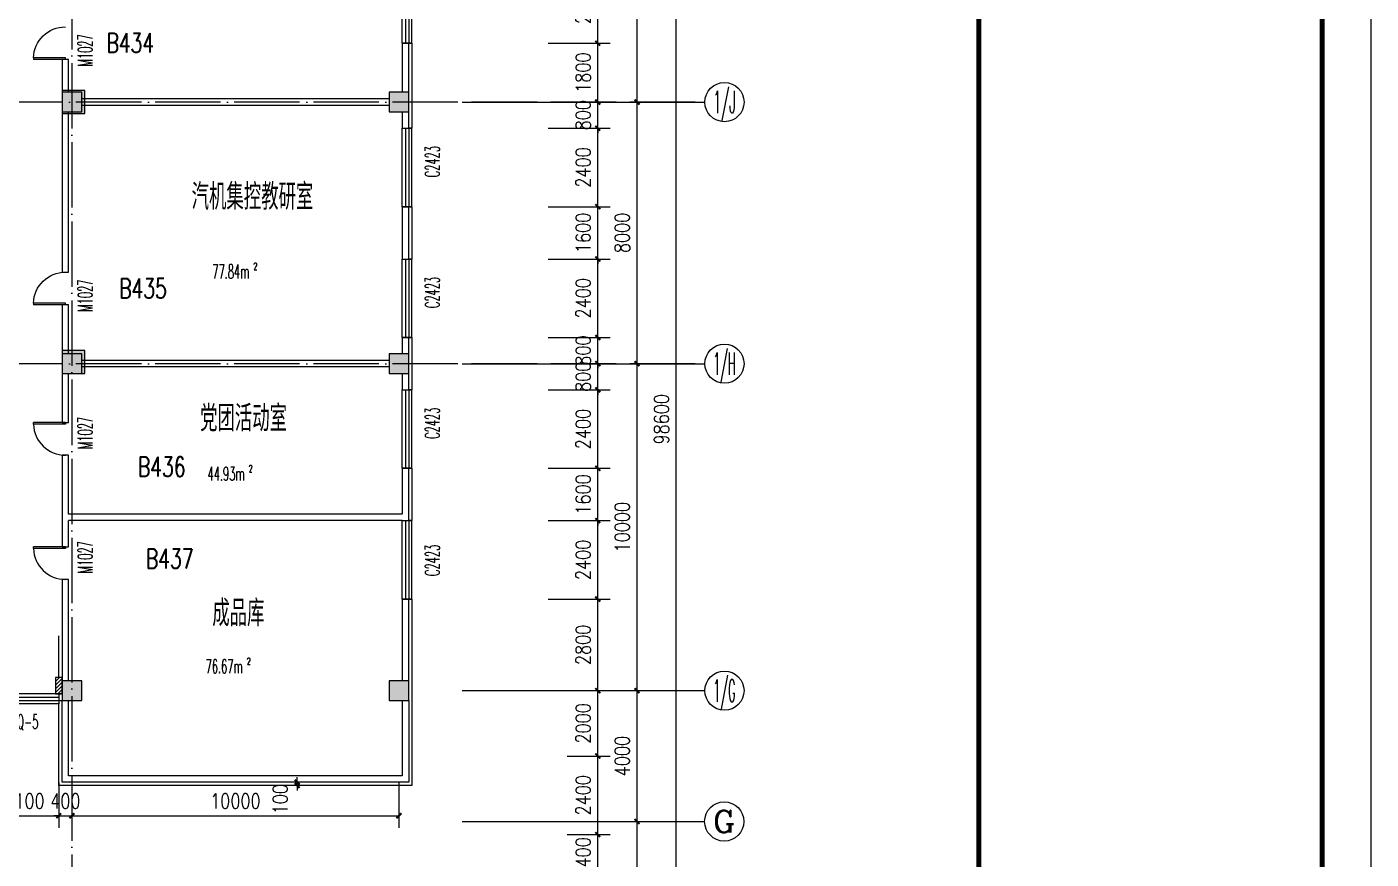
# Model space of a CAD drawing. Extents: x 1417642 to 3570900, y 124798 to 1191112.
# Drawn here: x 1577234 to 1618342, y 302065 to 327517 of the extents above; entities that cross this region are included whole.
import ezdxf
from ezdxf.enums import TextEntityAlignment as Align

# ---------------------------------------------------------------- set-up
doc = ezdxf.new("R2010")
doc.units = 0
doc.header["$LTSCALE"] = 1000
doc.header["$MEASUREMENT"] = 0
doc.linetypes.add('DOTE', pattern=[2.42, 2, -0.2, 0.02, -0.2])
doc.layers.get('0').update_dxf_attribs({"linetype": 'CONTINUOUS'})
doc.layers.get('Defpoints').update_dxf_attribs({"linetype": 'CONTINUOUS'})
for name, color, linetype in [('AXIS', 3, 'CONTINUOUS'), ('AXIS_TEXT', 7, 'CONTINUOUS'), ('colu', 2, 'CONTINUOUS'), ('COLUMN', 9, 'CONTINUOUS'), ('DOTE', 1, 'DOTE'), ('PUB_DIM', 3, 'CONTINUOUS'), ('PUB_HATCH', 8, 'CONTINUOUS'), ('PUB_TEXT', 40, 'CONTINUOUS'), ('PUB_TITLE', 4, 'CONTINUOUS'), ('SPACE', 7, 'CONTINUOUS'), ('STAIR', 2, 'CONTINUOUS'), ('SURFACE', 6, 'CONTINUOUS'), ('tiaozheng', 20, 'CONTINUOUS'), ('WALL', 4, 'CONTINUOUS'), ('WINDOW', 2, 'CONTINUOUS'), ('WINDOW_TEXT', 7, 'CONTINUOUS'), ('图戳', 211, 'CONTINUOUS'), ('填充', 252, 'CONTINUOUS'), ('柱填充', 8, 'CONTINUOUS')]:
    doc.layers.add(name, color=color, linetype=linetype)
doc.styles.add('_TCH_AXIS', font='COMPLEX', dxfattribs={"bigfont": 'GBCBIG'})
doc.styles.add('_TCH_SPACE', font='ROMANS', dxfattribs={"width": 0.7, "height": 5, "bigfont": 'Z'})
doc.styles.add('_TCH_WINDOW', font='ROMANS.shx', dxfattribs={"width": 0.7, "height": 400, "bigfont": 'Z.shx'})
doc.styles.add('DIM_FONT', font='SIMPLEX.shx', dxfattribs={"width": 0.8})
doc.styles.add('Z', font='ROMANS', dxfattribs={"width": 0.7, "bigfont": 'Z'})
doc.dimstyles.new('DIMN150', dxfattribs={"dimscale": 1.5, "dimtxt": 300, "dimasz": 100, "dimexe": 250, "dimexo": 300, "dimgap": 150, "dimtad": 1, "dimdec": 0, "dimzin": 0, "dimdsep": 46, "dimtxsty": 'DIM_FONT', "dimblk": 'ARCHTICK', "dimcen": 0.09, "dimdle": 1.5, "dimclrt": 7, "dimazin": 2, "dimtfac": 1, "dimtdec": 0, "dimtix": 1, "dimtmove": 2, "dimatfit": 3, "dimldrblk": 'ARCHTICK', "dimfxl": 1, "dimtolj": 1, "dimtzin": 0, "dimarcsym": 0})

# ---------------------------------------------------------------- blocks, each defined once
blk = doc.blocks.new('i89')
at = {"layer": '柱填充'}
h = blk.add_hatch(color=256, dxfattribs=at)
h.paths.add_polyline_path([(1555333, 501498), (1555333, 502098), (1554733, 502098), (1554733, 501498)])
h.paths.add_polyline_path([(1525733, 501498), (1525733, 502098), (1525133, 502098), (1525133, 501498)])
h.paths.add_polyline_path([(1517733, 501498), (1517733, 502098), (1517133, 502098), (1517133, 501498)])
h.paths.add_polyline_path([(1509733, 501498), (1509733, 502098), (1509133, 502098), (1509133, 501498)])
h.paths.add_polyline_path([(1501733, 501498), (1501733, 502098), (1501133, 502098), (1501133, 501498)])
h.paths.add_polyline_path([(1498133, 501498), (1498133, 502098), (1497533, 502098), (1497533, 501498)])
h.paths.add_polyline_path([(1498133, 529448), (1498133, 530148), (1497433, 530148), (1497433, 529448)])
h.paths.add_polyline_path([(1498133, 537448), (1498133, 538148), (1497433, 538148), (1497433, 537448)])
h.paths.add_polyline_path([(1541783, 545398), (1541783, 546098), (1541083, 546098), (1541083, 545398)])
h.paths.add_polyline_path([(1565333, 559098), (1565333, 559698), (1564733, 559698), (1564733, 559098)])
h.paths.add_polyline_path([(1565383, 549098), (1565383, 549798), (1564683, 549798), (1564683, 549098)])
h.paths.add_polyline_path([(1565333, 545498), (1565333, 546098), (1564733, 546098), (1564733, 545498)])
h.paths.add_polyline_path([(1565383, 538098), (1564683, 538098), (1564683, 537498), (1565383, 537498)])
h.paths.add_polyline_path([(1565333, 529498), (1565333, 530098), (1564733, 530098), (1564733, 529498)])
h.paths.add_polyline_path([(1565333, 519498), (1565333, 520098), (1564733, 520098), (1564733, 519498)])
h.paths.add_polyline_path([(1565333, 511498), (1565333, 512098), (1564733, 512098), (1564733, 511498)])
h.paths.add_polyline_path([(1565333, 501498), (1565333, 502098), (1564733, 502098), (1564733, 501498)])
h.paths.add_polyline_path([(1555333, 559098), (1555333, 559698), (1554733, 559698), (1554733, 559098)])
h.paths.add_polyline_path([(1555333, 549098), (1555333, 549698), (1554733, 549698), (1554733, 549098)])
h.paths.add_polyline_path([(1555333, 545498), (1555333, 546098), (1554733, 546098), (1554733, 545498)])
h.paths.add_polyline_path([(1555333, 537498), (1555333, 538098), (1554733, 538098), (1554733, 537498)])
h.paths.add_polyline_path([(1555433, 529448), (1555433, 530148), (1554733, 530148), (1554733, 529448)])
h.paths.add_polyline_path([(1555433, 519448), (1555433, 520148), (1554733, 520148), (1554733, 519448)])
h.paths.add_polyline_path([(1555433, 511498), (1555433, 512198), (1554733, 512198), (1554733, 511498)])
h.paths.add_polyline_path([(1551733, 557298), (1551733, 557898), (1551133, 557898), (1551133, 557298)])
h.paths.add_polyline_path([(1551783, 549098), (1551783, 549798), (1551083, 549798), (1551083, 549098)])
h.paths.add_polyline_path([(1551733, 545498), (1551733, 546098), (1551133, 546098), (1551133, 545498)])
h.paths.add_polyline_path([(1551733, 537498), (1551733, 538098), (1551133, 538098), (1551133, 537498)])
h.paths.add_polyline_path([(1551733, 529498), (1551733, 530098), (1551133, 530098), (1551133, 529498)])
h.paths.add_polyline_path([(1551733, 519498), (1551733, 520098), (1551133, 520098), (1551133, 519498)])
h.paths.add_polyline_path([(1551783, 511498), (1551783, 512198), (1551083, 512198), (1551083, 511498)])
h.paths.add_polyline_path([(1551733, 501498), (1551733, 502098), (1551133, 502098), (1551133, 501498)])
h.paths.add_polyline_path([(1541733, 559098), (1541733, 559698), (1541133, 559698), (1541133, 559098)])
h.paths.add_polyline_path([(1541733, 557298), (1541733, 557898), (1541133, 557898), (1541133, 557298)])
h.paths.add_polyline_path([(1541783, 549098), (1541783, 549798), (1541083, 549798), (1541083, 549098)])
h.paths.add_polyline_path([(1541733, 537498), (1541733, 538298), (1541133, 538298), (1541133, 537498)])
h.paths.add_polyline_path([(1541733, 519298), (1541733, 520098), (1541133, 520098), (1541133, 519298)])
h.paths.add_polyline_path([(1541833, 511498), (1541833, 512298), (1541033, 512298), (1541033, 511498)])
h.paths.add_polyline_path([(1541733, 501498), (1541733, 502098), (1541133, 502098), (1541133, 501498)])
h.paths.add_polyline_path([(1533733, 559098), (1533733, 559698), (1533133, 559698), (1533133, 559098)])
h.paths.add_polyline_path([(1533783, 549098), (1533783, 549798), (1533083, 549798), (1533083, 549098)])
h.paths.add_polyline_path([(1533733, 545498), (1533733, 546098), (1533133, 546098), (1533133, 545498)])
h.paths.add_polyline_path([(1533733, 537498), (1533733, 538298), (1533133, 538298), (1533133, 537498)])
h.paths.add_polyline_path([(1533733, 519298), (1533733, 520098), (1533133, 520098), (1533133, 519298)])
h.paths.add_polyline_path([(1533833, 511498), (1533833, 512298), (1533033, 512298), (1533033, 511498)])
h.paths.add_polyline_path([(1533733, 501498), (1533733, 502098), (1533133, 502098), (1533133, 501498)])
h.paths.add_polyline_path([(1525733, 559098), (1525733, 559698), (1525133, 559698), (1525133, 559098)])
h.paths.add_polyline_path([(1525783, 549098), (1525783, 549798), (1525083, 549798), (1525083, 549098)])
h.paths.add_polyline_path([(1525733, 545498), (1525733, 546098), (1525133, 546098), (1525133, 545498)])
h.paths.add_polyline_path([(1525733, 537498), (1525733, 538298), (1525133, 538298), (1525133, 537498)])
h.paths.add_polyline_path([(1525733, 519298), (1525733, 520098), (1525133, 520098), (1525133, 519298)])
h.paths.add_polyline_path([(1525833, 511498), (1525833, 512298), (1525033, 512298), (1525033, 511498)])
h.paths.add_polyline_path([(1517733, 559098), (1517733, 559698), (1517133, 559698), (1517133, 559098)])
h.paths.add_polyline_path([(1517783, 549098), (1517783, 549798), (1517083, 549798), (1517083, 549098)])
h.paths.add_polyline_path([(1517733, 545498), (1517733, 546098), (1517133, 546098), (1517133, 545498)])
h.paths.add_polyline_path([(1517733, 537498), (1517733, 538298), (1517133, 538298), (1517133, 537498)])
h.paths.add_polyline_path([(1517733, 519298), (1517733, 520098), (1517133, 520098), (1517133, 519298)])
h.paths.add_polyline_path([(1517833, 511498), (1517833, 512298), (1517033, 512298), (1517033, 511498)])
h.paths.add_polyline_path([(1509733, 559098), (1509733, 559698), (1509133, 559698), (1509133, 559098)])
h.paths.add_polyline_path([(1509783, 549098), (1509783, 549798), (1509083, 549798), (1509083, 549098)])
h.paths.add_polyline_path([(1509733, 545498), (1509733, 546098), (1509133, 546098), (1509133, 545498)])
h.paths.add_polyline_path([(1509733, 537498), (1509733, 538298), (1509133, 538298), (1509133, 537498)])
h.paths.add_polyline_path([(1509733, 519298), (1509733, 520098), (1509133, 520098), (1509133, 519298)])
h.paths.add_polyline_path([(1509833, 511498), (1509833, 512298), (1509033, 512298), (1509033, 511498)])
h.paths.add_polyline_path([(1509733, 480798), (1509733, 481398), (1509133, 481398), (1509133, 480798)])
h.paths.add_polyline_path([(1501733, 559098), (1501733, 559698), (1501133, 559698), (1501133, 559098)])
h.paths.add_polyline_path([(1501733, 549098), (1501733, 549698), (1501133, 549698), (1501133, 549098)])
h.paths.add_polyline_path([(1501733, 545498), (1501733, 546098), (1501133, 546098), (1501133, 545498)])
h.paths.add_polyline_path([(1501733, 537498), (1501733, 538098), (1501133, 538098), (1501133, 537498)])
h.paths.add_polyline_path([(1501733, 529498), (1501733, 530098), (1501133, 530098), (1501133, 529498)])
h.paths.add_polyline_path([(1501733, 519498), (1501733, 520098), (1501133, 520098), (1501133, 519498)])
h.paths.add_polyline_path([(1501833, 511498), (1501833, 512198), (1501133, 512198), (1501133, 511498)])
h.paths.add_polyline_path([(1501733, 480798), (1501733, 481398), (1501133, 481398), (1501133, 480798)])
h.paths.add_polyline_path([(1498133, 559098), (1498133, 559698), (1497533, 559698), (1497533, 559098)])
h.paths.add_polyline_path([(1498183, 549098), (1498183, 549798), (1497483, 549798), (1497483, 549098)])
h.paths.add_polyline_path([(1498133, 545498), (1498133, 546098), (1497533, 546098), (1497533, 545498)])
h.paths.add_polyline_path([(1498133, 519448), (1498133, 520148), (1497433, 520148), (1497433, 519448)])
h.paths.add_polyline_path([(1498133, 511448), (1498133, 512148), (1497433, 512148), (1497433, 511448)])
h.paths.add_polyline_path([(1498133, 480798), (1498133, 481398), (1497533, 481398), (1497533, 480798)])
h.paths.add_polyline_path([(1488133, 559098), (1488133, 559698), (1487533, 559698), (1487533, 559098)])
h.paths.add_polyline_path([(1488233, 549098), (1488233, 549798), (1487533, 549798), (1487533, 549098)])
h.paths.add_polyline_path([(1488133, 545498), (1488133, 546098), (1487533, 546098), (1487533, 545498)])
h.paths.add_polyline_path([(1488133, 537498), (1488133, 538098), (1487533, 538098), (1487533, 537498)])
h.paths.add_polyline_path([(1488133, 529498), (1488133, 530098), (1487533, 530098), (1487533, 529498)])
h.paths.add_polyline_path([(1488133, 519498), (1488133, 520098), (1487533, 520098), (1487533, 519498)])
h.paths.add_polyline_path([(1488133, 511498), (1488133, 512098), (1487533, 512098), (1487533, 511498)])
h.paths.add_polyline_path([(1488133, 501498), (1488133, 502098), (1487533, 502098), (1487533, 501498)])
h.paths.add_polyline_path([(1488133, 480798), (1488133, 481398), (1487533, 481398), (1487533, 480798)])
h.paths.add_polyline_path([(1498133, 484398), (1498133, 485198), (1497433, 485198), (1497433, 484398)])
h.paths.add_polyline_path([(1498134, 496298), (1498134, 497098), (1497433, 497098), (1497433, 496298)])
h.paths.add_polyline_path([(1487533, 497098), (1487533, 496298), (1488233, 496298), (1488233, 497098)])
h.paths.add_polyline_path([(1487533, 485198), (1487533, 484398), (1488233, 484398), (1488233, 485198)])
h.paths.add_polyline_path([(1509733, 496298), (1509733, 497098), (1509033, 497098), (1509033, 496298)])
h.paths.add_polyline_path([(1509733, 484398), (1509733, 485198), (1509033, 485198), (1509033, 484398)])
at = {"layer": 'colu'}
for points in [[(1555433, 519448), (1555433, 520148), (1554733, 520148), (1554733, 519448)], [(1565333, 519498), (1565333, 520098), (1564733, 520098), (1564733, 519498)], [(1555433, 511498), (1555433, 512198), (1554733, 512198), (1554733, 511498)], [(1565333, 511498), (1565333, 512098), (1564733, 512098), (1564733, 511498)], [(1555333, 501498), (1555333, 502098), (1554733, 502098), (1554733, 501498)], [(1565333, 501498), (1565333, 502098), (1564733, 502098), (1564733, 501498)]]:
    blk.add_lwpolyline(points, close=True, dxfattribs=at)
blk = doc.blocks.new('_ArchTick')
at = {"color": 0, "linetype": 'ByBlock', "const_width": 0.4}
blk.add_lwpolyline([(-0.5, -0.5), (0.5, 0.5)], dxfattribs=at)
blk = doc.blocks.new('*D933')
at = {"layer": 'Defpoints', "color": 0}
for p in [(1585500, 304417), (1586066, 304417), (1586066, 304317)]:
    blk.add_point(p, dxfattribs=at)
at = {"layer": 'PUB_DIM', "color": 0, "lineweight": -2}
for p, q in [((1585616, 304417), (1585125, 304417)), ((1585616, 304317), (1585125, 304317)), ((1585500, 304417), (1585500, 304567)), ((1585500, 304317), (1585500, 304417)), ((1585500, 304317), (1585500, 304167))]:
    blk.add_line(p, q, dxfattribs=at)
at = {"layer": 'PUB_DIM', "color": 0, "lineweight": -2, "xscale": 150, "yscale": 150, "zscale": 150}
for p, rotation in [((1585500, 304417), 270), ((1585500, 304317), 90)]:
    blk.add_blockref('_ArchTick', p, dxfattribs=dict(at, rotation=rotation))
at = {"layer": 'PUB_DIM', "color": 7, "insert": (1584983, 303899), "char_height": 450, "attachment_point": 5, "rotation": 90, "style": 'DIM_FONT'}
blk.add_mtext('\\A1;100', dxfattribs=at)
blk = doc.blocks.new('*D1032')
at = {"layer": 'Defpoints', "color": 0}
for p in [(1593303, 302817), (1594693, 302817), (1593303, 301417)]:
    blk.add_point(p, dxfattribs=at)
at = {"layer": 'PUB_DIM', "color": 0, "lineweight": -2}
for p, q in [((1593753, 302817), (1595068, 302817)), ((1594693, 302817), (1594693, 302967)), ((1594693, 301417), (1594693, 302817)), ((1593753, 301417), (1595068, 301417)), ((1594693, 301417), (1594693, 301267))]:
    blk.add_line(p, q, dxfattribs=at)
at = {"layer": 'PUB_DIM', "color": 0, "lineweight": -2, "xscale": 150, "yscale": 150, "zscale": 150}
for p, rotation in [((1594693, 302817), 270), ((1594693, 301417), 90)]:
    blk.add_blockref('_ArchTick', p, dxfattribs=dict(at, rotation=rotation))
at = {"layer": 'PUB_DIM', "color": 7, "insert": (1594243, 302117), "char_height": 450, "attachment_point": 5, "rotation": 90, "style": 'DIM_FONT'}
blk.add_mtext('\\A1;1400', dxfattribs=at)
blk = doc.blocks.new('*D1033')
at = {"layer": 'Defpoints', "color": 0}
for p in [(1593303, 305217), (1594693, 305217), (1593303, 302817)]:
    blk.add_point(p, dxfattribs=at)
at = {"layer": 'PUB_DIM', "color": 0, "lineweight": -2}
for p, q in [((1593753, 305217), (1595068, 305217)), ((1594693, 302815), (1594693, 305220)), ((1593753, 302817), (1595068, 302817))]:
    blk.add_line(p, q, dxfattribs=at)
at = {"layer": 'PUB_DIM', "color": 0, "lineweight": -2, "xscale": 150, "yscale": 150, "zscale": 150}
for p, rotation in [((1594693, 305217), 90), ((1594693, 302817), 270)]:
    blk.add_blockref('_ArchTick', p, dxfattribs=dict(at, rotation=rotation))
at = {"layer": 'PUB_DIM', "color": 7, "insert": (1594243, 304017), "char_height": 450, "attachment_point": 5, "rotation": 90, "style": 'DIM_FONT'}
blk.add_mtext('\\A1;2400', dxfattribs=at)
blk = doc.blocks.new('*D1034')
at = {"layer": 'Defpoints', "color": 0}
for p in [(1593303, 307217), (1594693, 307217), (1593303, 305217)]:
    blk.add_point(p, dxfattribs=at)
at = {"layer": 'PUB_DIM', "color": 0, "lineweight": -2}
for p, q in [((1593753, 307217), (1595068, 307217)), ((1594693, 305215), (1594693, 307220)), ((1593753, 305217), (1595068, 305217))]:
    blk.add_line(p, q, dxfattribs=at)
at = {"layer": 'PUB_DIM', "color": 0, "lineweight": -2, "xscale": 150, "yscale": 150, "zscale": 150}
for p, rotation in [((1594693, 307217), 90), ((1594693, 305217), 270)]:
    blk.add_blockref('_ArchTick', p, dxfattribs=dict(at, rotation=rotation))
at = {"layer": 'PUB_DIM', "color": 7, "insert": (1594243, 306217), "char_height": 450, "attachment_point": 5, "rotation": 90, "style": 'DIM_FONT'}
blk.add_mtext('\\A1;2000', dxfattribs=at)
blk = doc.blocks.new('*D1035')
at = {"layer": 'Defpoints', "color": 0}
for p in [(1592727, 310017), (1594693, 310017), (1592727, 307217)]:
    blk.add_point(p, dxfattribs=at)
at = {"layer": 'PUB_DIM', "color": 0, "lineweight": -2}
for p, q in [((1593177, 310017), (1595068, 310017)), ((1594693, 307215), (1594693, 310019)), ((1593177, 307217), (1595068, 307217))]:
    blk.add_line(p, q, dxfattribs=at)
at = {"layer": 'PUB_DIM', "color": 0, "lineweight": -2, "xscale": 150, "yscale": 150, "zscale": 150}
for p, rotation in [((1594693, 310017), 90), ((1594693, 307217), 270)]:
    blk.add_blockref('_ArchTick', p, dxfattribs=dict(at, rotation=rotation))
at = {"layer": 'PUB_DIM', "color": 7, "insert": (1594243, 308617), "char_height": 450, "attachment_point": 5, "rotation": 90, "style": 'DIM_FONT'}
blk.add_mtext('\\A1;2800', dxfattribs=at)
blk = doc.blocks.new('*D1036')
at = {"layer": 'Defpoints', "color": 0}
for p in [(1592727, 312417), (1594693, 312417), (1592727, 310017)]:
    blk.add_point(p, dxfattribs=at)
at = {"layer": 'PUB_DIM', "color": 0, "lineweight": -2}
for p, q in [((1593177, 312417), (1595068, 312417)), ((1594693, 310015), (1594693, 312419)), ((1593177, 310017), (1595068, 310017))]:
    blk.add_line(p, q, dxfattribs=at)
at = {"layer": 'PUB_DIM', "color": 0, "lineweight": -2, "xscale": 150, "yscale": 150, "zscale": 150}
for p, rotation in [((1594693, 312417), 90), ((1594693, 310017), 270)]:
    blk.add_blockref('_ArchTick', p, dxfattribs=dict(at, rotation=rotation))
at = {"layer": 'PUB_DIM', "color": 7, "insert": (1594243, 311217), "char_height": 450, "attachment_point": 5, "rotation": 90, "style": 'DIM_FONT'}
blk.add_mtext('\\A1;2400', dxfattribs=at)
blk = doc.blocks.new('*D1037')
at = {"layer": 'Defpoints', "color": 0}
for p in [(1592727, 314017), (1594693, 314017), (1592727, 312417)]:
    blk.add_point(p, dxfattribs=at)
at = {"layer": 'PUB_DIM', "color": 0, "lineweight": -2}
for p, q in [((1594693, 314017), (1594693, 314167)), ((1593177, 314017), (1595068, 314017)), ((1594693, 312417), (1594693, 314017)), ((1593177, 312417), (1595068, 312417)), ((1594693, 312417), (1594693, 312267))]:
    blk.add_line(p, q, dxfattribs=at)
at = {"layer": 'PUB_DIM', "color": 0, "lineweight": -2, "xscale": 150, "yscale": 150, "zscale": 150}
for p, rotation in [((1594693, 314017), 270), ((1594693, 312417), 90)]:
    blk.add_blockref('_ArchTick', p, dxfattribs=dict(at, rotation=rotation))
at = {"layer": 'PUB_DIM', "color": 7, "insert": (1594243, 313217), "char_height": 450, "attachment_point": 5, "rotation": 90, "style": 'DIM_FONT'}
blk.add_mtext('\\A1;1600', dxfattribs=at)
blk = doc.blocks.new('*D1038')
at = {"layer": 'Defpoints', "color": 0}
for p in [(1592727, 316417), (1594693, 316417), (1592727, 314017)]:
    blk.add_point(p, dxfattribs=at)
at = {"layer": 'PUB_DIM', "color": 0, "lineweight": -2}
for p, q in [((1593177, 316417), (1595068, 316417)), ((1594693, 314015), (1594693, 316419)), ((1593177, 314017), (1595068, 314017))]:
    blk.add_line(p, q, dxfattribs=at)
at = {"layer": 'PUB_DIM', "color": 0, "lineweight": -2, "xscale": 150, "yscale": 150, "zscale": 150}
for p, rotation in [((1594693, 316417), 90), ((1594693, 314017), 270)]:
    blk.add_blockref('_ArchTick', p, dxfattribs=dict(at, rotation=rotation))
at = {"layer": 'PUB_DIM', "color": 7, "insert": (1594243, 315217), "char_height": 450, "attachment_point": 5, "rotation": 90, "style": 'DIM_FONT'}
blk.add_mtext('\\A1;2400', dxfattribs=at)
blk = doc.blocks.new('*D1039')
at = {"layer": 'Defpoints', "color": 0}
for p in [(1592727, 317217), (1594693, 317217), (1592727, 316417)]:
    blk.add_point(p, dxfattribs=at)
at = {"layer": 'PUB_DIM', "color": 0, "lineweight": -2}
for p, q in [((1594693, 317217), (1594693, 317367)), ((1593177, 317217), (1595068, 317217)), ((1594693, 316417), (1594693, 317217)), ((1593177, 316417), (1595068, 316417)), ((1594693, 316417), (1594693, 316267))]:
    blk.add_line(p, q, dxfattribs=at)
at = {"layer": 'PUB_DIM', "color": 0, "lineweight": -2, "xscale": 150, "yscale": 150, "zscale": 150}
for p, rotation in [((1594693, 317217), 270), ((1594693, 316417), 90)]:
    blk.add_blockref('_ArchTick', p, dxfattribs=dict(at, rotation=rotation))
at = {"layer": 'PUB_DIM', "color": 7, "insert": (1594243, 316817), "char_height": 450, "attachment_point": 5, "rotation": 90, "style": 'DIM_FONT'}
blk.add_mtext('\\A1;800', dxfattribs=at)
blk = doc.blocks.new('*D1040')
at = {"layer": 'Defpoints', "color": 0}
for p in [(1592727, 318017), (1594693, 318017), (1592727, 317217)]:
    blk.add_point(p, dxfattribs=at)
at = {"layer": 'PUB_DIM', "color": 0, "lineweight": -2}
for p, q in [((1593177, 318017), (1595068, 318017)), ((1594693, 318017), (1594693, 318167)), ((1594693, 317217), (1594693, 318017)), ((1593177, 317217), (1595068, 317217)), ((1594693, 317217), (1594693, 317067))]:
    blk.add_line(p, q, dxfattribs=at)
at = {"layer": 'PUB_DIM', "color": 0, "lineweight": -2, "xscale": 150, "yscale": 150, "zscale": 150}
for p, rotation in [((1594693, 318017), 270), ((1594693, 317217), 90)]:
    blk.add_blockref('_ArchTick', p, dxfattribs=dict(at, rotation=rotation))
at = {"layer": 'PUB_DIM', "color": 7, "insert": (1594243, 317617), "char_height": 450, "attachment_point": 5, "rotation": 90, "style": 'DIM_FONT'}
blk.add_mtext('\\A1;800', dxfattribs=at)
blk = doc.blocks.new('*D1041')
at = {"layer": 'Defpoints', "color": 0}
for p in [(1592727, 320417), (1594693, 320417), (1592727, 318017)]:
    blk.add_point(p, dxfattribs=at)
at = {"layer": 'PUB_DIM', "color": 0, "lineweight": -2}
for p, q in [((1593177, 320417), (1595068, 320417)), ((1594693, 318015), (1594693, 320419)), ((1593177, 318017), (1595068, 318017))]:
    blk.add_line(p, q, dxfattribs=at)
at = {"layer": 'PUB_DIM', "color": 0, "lineweight": -2, "xscale": 150, "yscale": 150, "zscale": 150}
for p, rotation in [((1594693, 320417), 90), ((1594693, 318017), 270)]:
    blk.add_blockref('_ArchTick', p, dxfattribs=dict(at, rotation=rotation))
at = {"layer": 'PUB_DIM', "color": 7, "insert": (1594243, 319217), "char_height": 450, "attachment_point": 5, "rotation": 90, "style": 'DIM_FONT'}
blk.add_mtext('\\A1;2400', dxfattribs=at)
blk = doc.blocks.new('*D1042')
at = {"layer": 'Defpoints', "color": 0}
for p in [(1592727, 322017), (1594693, 322017), (1592727, 320417)]:
    blk.add_point(p, dxfattribs=at)
at = {"layer": 'PUB_DIM', "color": 0, "lineweight": -2}
for p, q in [((1593177, 322017), (1595068, 322017)), ((1594693, 322017), (1594693, 322167)), ((1594693, 320417), (1594693, 322017)), ((1593177, 320417), (1595068, 320417)), ((1594693, 320417), (1594693, 320267))]:
    blk.add_line(p, q, dxfattribs=at)
at = {"layer": 'PUB_DIM', "color": 0, "lineweight": -2, "xscale": 150, "yscale": 150, "zscale": 150}
for p, rotation in [((1594693, 322017), 270), ((1594693, 320417), 90)]:
    blk.add_blockref('_ArchTick', p, dxfattribs=dict(at, rotation=rotation))
at = {"layer": 'PUB_DIM', "color": 7, "insert": (1594243, 321217), "char_height": 450, "attachment_point": 5, "rotation": 90, "style": 'DIM_FONT'}
blk.add_mtext('\\A1;1600', dxfattribs=at)
blk = doc.blocks.new('*D1043')
at = {"layer": 'Defpoints', "color": 0}
for p in [(1592727, 324417), (1594693, 324417), (1592727, 322017)]:
    blk.add_point(p, dxfattribs=at)
at = {"layer": 'PUB_DIM', "color": 0, "lineweight": -2}
for p, q in [((1593177, 324417), (1595068, 324417)), ((1594693, 322015), (1594693, 324419)), ((1593177, 322017), (1595068, 322017))]:
    blk.add_line(p, q, dxfattribs=at)
at = {"layer": 'PUB_DIM', "color": 0, "lineweight": -2, "xscale": 150, "yscale": 150, "zscale": 150}
for p, rotation in [((1594693, 324417), 90), ((1594693, 322017), 270)]:
    blk.add_blockref('_ArchTick', p, dxfattribs=dict(at, rotation=rotation))
at = {"layer": 'PUB_DIM', "color": 7, "insert": (1594243, 323217), "char_height": 450, "attachment_point": 5, "rotation": 90, "style": 'DIM_FONT'}
blk.add_mtext('\\A1;2400', dxfattribs=at)
blk = doc.blocks.new('*D1044')
at = {"layer": 'Defpoints', "color": 0}
for p in [(1592727, 325217), (1594693, 325217), (1592727, 324417)]:
    blk.add_point(p, dxfattribs=at)
at = {"layer": 'PUB_DIM', "color": 0, "lineweight": -2}
for p, q in [((1593177, 325217), (1595068, 325217)), ((1594693, 325217), (1594693, 325367)), ((1594693, 324417), (1594693, 325217)), ((1593177, 324417), (1595068, 324417)), ((1594693, 324417), (1594693, 324267))]:
    blk.add_line(p, q, dxfattribs=at)
at = {"layer": 'PUB_DIM', "color": 0, "lineweight": -2, "xscale": 150, "yscale": 150, "zscale": 150}
for p, rotation in [((1594693, 325217), 270), ((1594693, 324417), 90)]:
    blk.add_blockref('_ArchTick', p, dxfattribs=dict(at, rotation=rotation))
at = {"layer": 'PUB_DIM', "color": 7, "insert": (1594243, 324817), "char_height": 450, "attachment_point": 5, "rotation": 90, "style": 'DIM_FONT'}
blk.add_mtext('\\A1;800', dxfattribs=at)
blk = doc.blocks.new('*D1045')
at = {"layer": 'Defpoints', "color": 0}
for p in [(1592727, 327017), (1594693, 327017), (1592727, 325217)]:
    blk.add_point(p, dxfattribs=at)
at = {"layer": 'PUB_DIM', "color": 0, "lineweight": -2}
for p, q in [((1593177, 327017), (1595068, 327017)), ((1594693, 325215), (1594693, 327019)), ((1593177, 325217), (1595068, 325217))]:
    blk.add_line(p, q, dxfattribs=at)
at = {"layer": 'PUB_DIM', "color": 0, "lineweight": -2, "xscale": 150, "yscale": 150, "zscale": 150}
for p, rotation in [((1594693, 327017), 90), ((1594693, 325217), 270)]:
    blk.add_blockref('_ArchTick', p, dxfattribs=dict(at, rotation=rotation))
at = {"layer": 'PUB_DIM', "color": 7, "insert": (1594243, 326117), "char_height": 450, "attachment_point": 5, "rotation": 90, "style": 'DIM_FONT'}
blk.add_mtext('\\A1;1800', dxfattribs=at)
blk = doc.blocks.new('*D1046')
at = {"layer": 'Defpoints', "color": 0}
for p in [(1592727, 329417), (1594693, 329417), (1592727, 327017)]:
    blk.add_point(p, dxfattribs=at)
at = {"layer": 'PUB_DIM', "color": 0, "lineweight": -2}
for p, q in [((1593177, 329417), (1595068, 329417)), ((1594693, 327015), (1594693, 329419)), ((1593177, 327017), (1595068, 327017))]:
    blk.add_line(p, q, dxfattribs=at)
at = {"layer": 'PUB_DIM', "color": 0, "lineweight": -2, "xscale": 150, "yscale": 150, "zscale": 150}
for p, rotation in [((1594693, 329417), 90), ((1594693, 327017), 270)]:
    blk.add_blockref('_ArchTick', p, dxfattribs=dict(at, rotation=rotation))
at = {"layer": 'PUB_DIM', "color": 7, "insert": (1594243, 328217), "char_height": 450, "attachment_point": 5, "rotation": 90, "style": 'DIM_FONT'}
blk.add_mtext('\\A1;2400', dxfattribs=at)
blk = doc.blocks.new('*D1055')
at = {"layer": 'Defpoints', "color": 0}
for p in [(1594386, 364817), (1597093, 364817), (1594386, 266217)]:
    blk.add_point(p, dxfattribs=at)
at = {"layer": 'PUB_DIM', "color": 0, "lineweight": -2}
for p, q in [((1594836, 364817), (1597468, 364817)), ((1597093, 266215), (1597093, 364819)), ((1594836, 266217), (1597468, 266217))]:
    blk.add_line(p, q, dxfattribs=at)
at = {"layer": 'PUB_DIM', "color": 0, "lineweight": -2, "xscale": 150, "yscale": 150, "zscale": 150}
for p, rotation in [((1597093, 364817), 90), ((1597093, 266217), 270)]:
    blk.add_blockref('_ArchTick', p, dxfattribs=dict(at, rotation=rotation))
at = {"layer": 'PUB_DIM', "color": 7, "insert": (1596643, 315517), "char_height": 450, "attachment_point": 5, "rotation": 90, "style": 'DIM_FONT'}
blk.add_mtext('\\A1;98600', dxfattribs=at)
blk = doc.blocks.new('*D1060')
at = {"layer": 'AXIS', "color": 0, "lineweight": -2}
for p, q in [((1590544, 335217), (1596268, 335217)), ((1595893, 325215), (1595893, 335219)), ((1590544, 325217), (1596268, 325217))]:
    blk.add_line(p, q, dxfattribs=at)
at = {"layer": 'Defpoints', "color": 0}
for p in [(1590094, 335217), (1595893, 335217), (1590094, 325217)]:
    blk.add_point(p, dxfattribs=at)
at = {"layer": 'AXIS', "color": 0, "lineweight": -2, "xscale": 150, "yscale": 150, "zscale": 150}
for p, rotation in [((1595893, 335217), 90), ((1595893, 325217), 270)]:
    blk.add_blockref('_ArchTick', p, dxfattribs=dict(at, rotation=rotation))
at = {"layer": 'AXIS', "color": 7, "insert": (1595443, 330217), "char_height": 450, "attachment_point": 5, "rotation": 90, "style": 'DIM_FONT'}
blk.add_mtext('\\A1;10000', dxfattribs=at)
blk = doc.blocks.new('*D1061')
at = {"layer": 'AXIS', "color": 0, "lineweight": -2}
for p, q in [((1590544, 325217), (1596268, 325217)), ((1595893, 317215), (1595893, 325219)), ((1590544, 317217), (1596268, 317217))]:
    blk.add_line(p, q, dxfattribs=at)
at = {"layer": 'Defpoints', "color": 0}
for p in [(1590094, 325217), (1595893, 325217), (1590094, 317217)]:
    blk.add_point(p, dxfattribs=at)
at = {"layer": 'AXIS', "color": 0, "lineweight": -2, "xscale": 150, "yscale": 150, "zscale": 150}
for p, rotation in [((1595893, 325217), 90), ((1595893, 317217), 270)]:
    blk.add_blockref('_ArchTick', p, dxfattribs=dict(at, rotation=rotation))
at = {"layer": 'AXIS', "color": 7, "insert": (1595443, 321217), "char_height": 450, "attachment_point": 5, "rotation": 90, "style": 'DIM_FONT'}
blk.add_mtext('\\A1;8000', dxfattribs=at)
blk = doc.blocks.new('*D1062')
at = {"layer": 'AXIS', "color": 0, "lineweight": -2}
for p, q in [((1590544, 317217), (1596268, 317217)), ((1595893, 307215), (1595893, 317219)), ((1590544, 307217), (1596268, 307217))]:
    blk.add_line(p, q, dxfattribs=at)
at = {"layer": 'Defpoints', "color": 0}
for p in [(1590094, 317217), (1595893, 317217), (1590094, 307217)]:
    blk.add_point(p, dxfattribs=at)
at = {"layer": 'AXIS', "color": 0, "lineweight": -2, "xscale": 150, "yscale": 150, "zscale": 150}
for p, rotation in [((1595893, 317217), 90), ((1595893, 307217), 270)]:
    blk.add_blockref('_ArchTick', p, dxfattribs=dict(at, rotation=rotation))
at = {"layer": 'AXIS', "color": 7, "insert": (1595443, 312217), "char_height": 450, "attachment_point": 5, "rotation": 90, "style": 'DIM_FONT'}
blk.add_mtext('\\A1;10000', dxfattribs=at)
blk = doc.blocks.new('*D1063')
at = {"layer": 'AXIS', "color": 0, "lineweight": -2}
for p, q in [((1590544, 307217), (1596268, 307217)), ((1595893, 303215), (1595893, 307219)), ((1590544, 303217), (1596268, 303217))]:
    blk.add_line(p, q, dxfattribs=at)
at = {"layer": 'Defpoints', "color": 0}
for p in [(1590094, 307217), (1595893, 307217), (1590094, 303217)]:
    blk.add_point(p, dxfattribs=at)
at = {"layer": 'AXIS', "color": 0, "lineweight": -2, "xscale": 150, "yscale": 150, "zscale": 150}
for p, rotation in [((1595893, 307217), 90), ((1595893, 303217), 270)]:
    blk.add_blockref('_ArchTick', p, dxfattribs=dict(at, rotation=rotation))
at = {"layer": 'AXIS', "color": 7, "insert": (1595443, 305217), "char_height": 450, "attachment_point": 5, "rotation": 90, "style": 'DIM_FONT'}
blk.add_mtext('\\A1;4000', dxfattribs=at)
blk = doc.blocks.new('*D1064')
at = {"layer": 'AXIS', "color": 0, "lineweight": -2}
for p, q in [((1590544, 303217), (1596268, 303217)), ((1595893, 298215), (1595893, 303219)), ((1590544, 298217), (1596268, 298217))]:
    blk.add_line(p, q, dxfattribs=at)
at = {"layer": 'Defpoints', "color": 0}
for p in [(1590094, 303217), (1595893, 303217), (1590094, 298217)]:
    blk.add_point(p, dxfattribs=at)
at = {"layer": 'AXIS', "color": 0, "lineweight": -2, "xscale": 150, "yscale": 150, "zscale": 150}
for p, rotation in [((1595893, 303217), 90), ((1595893, 298217), 270)]:
    blk.add_blockref('_ArchTick', p, dxfattribs=dict(at, rotation=rotation))
at = {"layer": 'AXIS', "color": 7, "insert": (1595443, 300717), "char_height": 450, "attachment_point": 5, "rotation": 90, "style": 'DIM_FONT'}
blk.add_mtext('\\A1;5000', dxfattribs=at)
blk = doc.blocks.new('*D1489')
at = {"layer": 'Defpoints', "color": 0}
for p in [(1576110, 304854), (1578210, 304854), (1578210, 303392)]:
    blk.add_point(p, dxfattribs=at)
at = {"layer": 'PUB_DIM', "color": 0, "lineweight": -2}
for p, q in [((1576110, 304404), (1576110, 303017)), ((1578210, 304404), (1578210, 303017)), ((1576108, 303392), (1578213, 303392))]:
    blk.add_line(p, q, dxfattribs=at)
at = {"layer": 'PUB_DIM', "color": 0, "lineweight": -2, "xscale": 150, "yscale": 150, "zscale": 150, "rotation": 180}
blk.add_blockref('_ArchTick', (1576110, 303392), dxfattribs=at)
at = {"layer": 'PUB_DIM', "color": 0, "lineweight": -2, "xscale": 150, "yscale": 150, "zscale": 150}
blk.add_blockref('_ArchTick', (1578210, 303392), dxfattribs=at)
at = {"layer": 'PUB_DIM', "color": 7, "insert": (1577160, 303842), "char_height": 450, "attachment_point": 5, "style": 'DIM_FONT'}
blk.add_mtext('\\A1;2100', dxfattribs=at)
blk = doc.blocks.new('*D1490')
at = {"layer": 'Defpoints', "color": 0}
for p in [(1578210, 304854), (1578610, 304854), (1578610, 303392)]:
    blk.add_point(p, dxfattribs=at)
at = {"layer": 'PUB_DIM', "color": 0, "lineweight": -2}
for p, q in [((1578210, 304404), (1578210, 303017)), ((1578610, 304404), (1578610, 303017)), ((1578210, 303392), (1578060, 303392)), ((1578210, 303392), (1578610, 303392)), ((1578610, 303392), (1578760, 303392))]:
    blk.add_line(p, q, dxfattribs=at)
at = {"layer": 'PUB_DIM', "color": 0, "lineweight": -2, "xscale": 150, "yscale": 150, "zscale": 150}
blk.add_blockref('_ArchTick', (1578210, 303392), dxfattribs=at)
at = {"layer": 'PUB_DIM', "color": 0, "lineweight": -2, "xscale": 150, "yscale": 150, "zscale": 150, "rotation": 180}
blk.add_blockref('_ArchTick', (1578610, 303392), dxfattribs=at)
at = {"layer": 'PUB_DIM', "color": 7, "insert": (1578410, 303842), "char_height": 450, "attachment_point": 5, "style": 'DIM_FONT'}
blk.add_mtext('\\A1;400', dxfattribs=at)
blk = doc.blocks.new('*D1491')
at = {"layer": 'Defpoints', "color": 0}
for p in [(1578610, 304854), (1588610, 304854), (1588610, 303392)]:
    blk.add_point(p, dxfattribs=at)
at = {"layer": 'PUB_DIM', "color": 0, "lineweight": -2}
for p, q in [((1578610, 304404), (1578610, 303017)), ((1588610, 304404), (1588610, 303017)), ((1578608, 303392), (1588613, 303392))]:
    blk.add_line(p, q, dxfattribs=at)
at = {"layer": 'PUB_DIM', "color": 0, "lineweight": -2, "xscale": 150, "yscale": 150, "zscale": 150, "rotation": 180}
blk.add_blockref('_ArchTick', (1578610, 303392), dxfattribs=at)
at = {"layer": 'PUB_DIM', "color": 0, "lineweight": -2, "xscale": 150, "yscale": 150, "zscale": 150}
blk.add_blockref('_ArchTick', (1588610, 303392), dxfattribs=at)
at = {"layer": 'PUB_DIM', "color": 7, "insert": (1583610, 303842), "char_height": 450, "attachment_point": 5, "style": 'DIM_FONT'}
blk.add_mtext('\\A1;10000', dxfattribs=at)
blk = doc.blocks.new('_FZH')
blk.add_lwpolyline([(-0.5, -0.5), (0.5, -0.5), (0.5, 0.5), (-0.5, 0.5)], close=True)
at = {"layer": 'PUB_HATCH'}
blk.add_solid([(-0.5, -0.5), (0.5, -0.5), (-0.5, 0.5), (0.5, 0.5)], dxfattribs=at)
blk = doc.blocks.new('$TCHSYS$WIN2D')
for p, q in [((-0.5, 0.5), (0.5, 0.5)), ((-0.5, 0.5), (-0.5, -0.5)), ((0.5, 0.5), (0.5, -0.5)), ((0.5, 0.167), (-0.5, 0.167)), ((0.5, -0.167), (-0.5, -0.167)), ((-0.5, -0.5), (0.5, -0.5))]:
    blk.add_line(p, q)
blk = doc.blocks.new('$DorLib2D$00000001')
for p, q in [((0.45, 0.975), (0.5, 0.975)), ((0.45, 0), (0.45, 0.975)), ((0.5, 0), (0.5, 0.975)), ((0.5, 0), (0.45, 0))]:
    blk.add_line(p, q)
at = {"lineweight": 13}
blk.add_arc((0.475, 0), 0.975, 91.4693, 180, dxfattribs=at)

msp = doc.modelspace()

# ---------------------------------------------------------------- hatches: boundary and pattern name
at = {"layer": 'STAIR'}
h = msp.add_hatch(dxfattribs=at)
h.set_pattern_fill('ANSI31', color=256, scale=50)
h.set_pattern_definition([(45, (55039.72, -172739.825), (-56.1266008, 56.1266008), [])])
h.paths.add_polyline_path([(1578110.3, 307117.3), (1578310.3, 307117.3), (1578310.3, 307617.3), (1578110.3, 307617.3)])

# ---------------------------------------------------------------- linework, layer by layer
at = {"layer": 'AXIS', "lineweight": 0}
for p, q in [((1592841.3, 325217.1), (1597965.9, 325217.1)), ((1592841.3, 317217.1), (1597965.9, 317217.1)), ((1592841.3, 307217.1), (1597965.9, 307217.1)), ((1592834.8, 303217), (1597959.5, 303217))]:
    msp.add_line(p, q, dxfattribs=at)
at = {"layer": 'AXIS'}
for centre in [(1598565.9, 325217.1), (1598565.9, 317217.1), (1598565.9, 307217.1), (1598559.5, 303217)]:
    msp.add_circle(centre, 600, dxfattribs=at)
at = {"layer": 'DOTE', "lineweight": 0}
for points in [[(1578610.3, 369968.3), (1578610.3, 259645.1)], [(1597673.8, 325217), (1501410.3, 325217)], [(1597673.8, 317217), (1501410.3, 317217)]]:
    msp.add_lwpolyline(points, dxfattribs=at)
at = {"layer": 'PUB_TITLE'}
msp.add_lwpolyline([(1417642.3, 252448.4), (1618342.3, 252448.4), (1618342.3, 378598.4), (1417642.3, 378598.4)], close=True, dxfattribs=at)
at = {"layer": 'PUB_TITLE', "const_width": 150}
msp.add_lwpolyline([(1421392.3, 253948.4), (1616842.3, 253948.4), (1616842.3, 377098.4), (1421392.3, 377098.4)], close=True, dxfattribs=at)
at = {"layer": 'STAIR'}
msp.add_line((1578210.3, 307617.3), (1578210.3, 308894.2), dxfattribs=at)
msp.add_lwpolyline([(1578110.3, 307117.3), (1578310.3, 307117.3), (1578310.3, 307617.3), (1578110.3, 307617.3), (1578110.3, 307117.3)], dxfattribs=at)
at = {"layer": 'SURFACE'}
for p, q in [((1589010.3, 327017), (1588910.3, 327017)), ((1589010.3, 327017), (1589010.3, 325217)), ((1589010.3, 325217), (1589010.3, 324417)), ((1589010.3, 324417), (1588910.3, 324417)), ((1589010.3, 322017), (1588910.3, 322017)), ((1589010.3, 322017), (1589010.3, 320417)), ((1589010.3, 320417), (1588910.3, 320417)), ((1589010.3, 318017), (1588910.3, 318017)), ((1589010.3, 318017), (1589010.3, 317217)), ((1589010.3, 317217), (1589010.3, 316417)), ((1589010.3, 316417), (1588910.3, 316417)), ((1589010.3, 314017), (1588910.3, 314017)), ((1589010.3, 314017), (1589010.3, 312517)), ((1589010.3, 312517), (1589010.3, 312417)), ((1589010.3, 312417), (1588910.3, 312417)), ((1589010.3, 310017), (1588910.3, 310017)), ((1589010.3, 310017), (1589010.3, 307017)), ((1589010.3, 307217), (1589010.3, 304317)), ((1578210.3, 304317), (1578210.3, 306817)), ((1589010.3, 304317), (1578210.3, 304317))]:
    msp.add_line(p, q, dxfattribs=at)
at = {"layer": 'WALL'}
for p, q in [((1588910.3, 327017), (1588710.3, 327017)), ((1588710.3, 327017), (1588710.3, 325517)), ((1588910.3, 325517), (1588910.3, 327017)), ((1578510.3, 326517), (1578310.3, 326517)), ((1578310.3, 326517), (1578310.3, 325517)), ((1578510.3, 325517), (1578510.3, 326517)), ((1588310.3, 325317), (1578910.3, 325317)), ((1578310.3, 324917), (1578310.3, 320017)), ((1578510.3, 320017), (1578510.3, 324917)), ((1588310.3, 325117), (1578910.3, 325117)), ((1588710.3, 324917), (1588710.3, 324417)), ((1588910.3, 324417), (1588910.3, 324917)), ((1588710.3, 324417), (1588910.3, 324417)), ((1588710.3, 322017), (1588710.3, 320417)), ((1588910.3, 322017), (1588710.3, 322017)), ((1588910.3, 320417), (1588910.3, 322017)), ((1588710.3, 320417), (1588910.3, 320417)), ((1578310.3, 320017), (1578510.3, 320017)), ((1578510.3, 319017), (1578310.3, 319017)), ((1578310.3, 319017), (1578310.3, 317517)), ((1578510.3, 317517), (1578510.3, 319017)), ((1588910.3, 318017), (1588710.3, 318017)), ((1588710.3, 318017), (1588710.3, 317517)), ((1588910.3, 317517), (1588910.3, 318017)), ((1588310.3, 317317), (1578910.3, 317317)), ((1588310.3, 317117), (1578910.3, 317117)), ((1578310.3, 316917), (1578310.3, 315417)), ((1578510.3, 315417), (1578510.3, 316917)), ((1588710.3, 316917), (1588710.3, 316417)), ((1588910.3, 316417), (1588910.3, 316917)), ((1588710.3, 316417), (1588910.3, 316417)), ((1578310.3, 315417), (1578510.3, 315417)), ((1578510.3, 314417), (1578310.3, 314417)), ((1578310.3, 314417), (1578310.3, 312517)), ((1578510.3, 312617), (1578510.3, 314417)), ((1588910.3, 314017), (1588710.3, 314017)), ((1588710.3, 314017), (1588710.3, 312617)), ((1588910.3, 312517), (1588910.3, 314017)), ((1578310.3, 312517), (1578310.3, 311617)), ((1588710.3, 312617), (1578510.3, 312617)), ((1588910.3, 312417), (1588910.3, 312517)), ((1588710.3, 312417), (1578510.3, 312417)), ((1578510.3, 311617), (1578510.3, 312417)), ((1588710.3, 312417), (1588910.3, 312417)), ((1578310.3, 311617), (1578510.3, 311617)), ((1578510.3, 310617), (1578310.3, 310617)), ((1578310.3, 310617), (1578310.3, 307517)), ((1578510.3, 307517), (1578510.3, 310617)), ((1588910.3, 310017), (1588710.3, 310017)), ((1588710.3, 310017), (1588710.3, 307517)), ((1588910.3, 307517), (1588910.3, 310017)), ((1578310.3, 307117), (1578210.3, 307117)), ((1578210.3, 307117), (1578210.3, 306917)), ((1578210.3, 306917), (1578310.3, 306917)), ((1578310.3, 304417), (1578310.3, 306917)), ((1578510.3, 304617), (1578510.3, 306917)), ((1588710.3, 306917), (1588710.3, 304617)), ((1588910.3, 306917), (1588910.3, 304417)), ((1588710.3, 304617), (1578510.3, 304617)), ((1588910.3, 304417), (1578310.3, 304417))]:
    msp.add_line(p, q, dxfattribs=at)
at = {"layer": '图戳'}
msp.add_line((1616842.3, 253948.4), (1616842.3, 377098.4), dxfattribs=at)
at = {"layer": '图戳', "const_width": 150}
msp.add_lwpolyline([(1606342.3, 377098.4), (1606342.3, 253948.4)], dxfattribs=at)

# ---------------------------------------------------------------- block references
at = {"layer": 'COLUMN', "lineweight": 0, "xscale": 600, "yscale": 600, "zscale": 600}
for p in [(1578610.3, 325217), (1588610.3, 325217), (1578610.3, 317217), (1588610.3, 317217), (1578610.3, 307217), (1588610.3, 307217)]:
    msp.add_blockref('_FZH', p, dxfattribs=at)
at = {"layer": 'tiaozheng'}
msp.add_blockref('i89', (23577.2, -194581.3), dxfattribs=at)
at = {"layer": 'WINDOW', "color": 2}
ref = msp.add_blockref('$TCHSYS$WIN2D', (1588860.3, 328217), dxfattribs=dict(at, xscale=-2400, yscale=-300, zscale=-2400, rotation=270))
ref.add_attrib('A', 'C2423', (1589856.8, 327918.2), dxfattribs={"layer": 'WINDOW_TEXT', "color": 2, "height": 446.25, "rotation": 90, "style": '_TCH_WINDOW', "width": 0.494118})
at = {"layer": 'WINDOW', "lineweight": 0}
ref = msp.add_blockref('$DorLib2D$00000001', (1578410.3, 327017), dxfattribs=dict(at, xscale=-1000, yscale=1000, zscale=-1000, rotation=90))
ref.add_attrib('A', 'M1027', (1579241.6, 326307.7), dxfattribs={"layer": 'WINDOW_TEXT', "lineweight": 0, "height": 446.25, "rotation": 90, "style": '_TCH_WINDOW', "width": 0.494118})
at = {"layer": 'WINDOW', "color": 2}
ref = msp.add_blockref('$TCHSYS$WIN2D', (1588860.3, 323217), dxfattribs=dict(at, xscale=-2400, yscale=-300, zscale=-2400, rotation=270))
ref.add_attrib('A', 'C2423', (1589856.8, 322918.2), dxfattribs={"layer": 'WINDOW_TEXT', "color": 2, "height": 446.25, "rotation": 90, "style": '_TCH_WINDOW', "width": 0.494118})
ref = msp.add_blockref('$TCHSYS$WIN2D', (1588860.3, 319217), dxfattribs=dict(at, xscale=-2400, yscale=-300, zscale=-2400, rotation=270))
ref.add_attrib('A', 'C2423', (1589856.8, 318918.2), dxfattribs={"layer": 'WINDOW_TEXT', "color": 2, "height": 446.25, "rotation": 90, "style": '_TCH_WINDOW', "width": 0.494118})
at = {"layer": 'WINDOW', "lineweight": 0}
ref = msp.add_blockref('$DorLib2D$00000001', (1578410.3, 319517), dxfattribs=dict(at, xscale=-1000, yscale=1000, zscale=-1000, rotation=90))
ref.add_attrib('A', 'M1027', (1579241.6, 318807.7), dxfattribs={"layer": 'WINDOW_TEXT', "lineweight": 0, "height": 446.25, "rotation": 90, "style": '_TCH_WINDOW', "width": 0.494118})
at = {"layer": 'WINDOW', "color": 2}
ref = msp.add_blockref('$TCHSYS$WIN2D', (1588860.3, 315217), dxfattribs=dict(at, xscale=-2400, yscale=-300, zscale=-2400, rotation=270))
ref.add_attrib('A', 'C2423', (1589856.8, 314918.2), dxfattribs={"layer": 'WINDOW_TEXT', "color": 2, "height": 446.25, "rotation": 90, "style": '_TCH_WINDOW', "width": 0.494118})
at = {"layer": 'WINDOW', "lineweight": 0}
ref = msp.add_blockref('$DorLib2D$00000001', (1578410.3, 314917), dxfattribs=dict(at, xscale=1000, yscale=1000, zscale=1000, rotation=90))
ref.add_attrib('A', 'M1027', (1579241.6, 314607.7), dxfattribs={"layer": 'WINDOW_TEXT', "lineweight": 0, "height": 446.25, "rotation": 90, "style": '_TCH_WINDOW', "width": 0.494118})
at = {"layer": 'WINDOW', "color": 2}
ref = msp.add_blockref('$TCHSYS$WIN2D', (1588860.3, 311217), dxfattribs=dict(at, xscale=-2400, yscale=-300, zscale=-2400, rotation=270))
ref.add_attrib('A', 'C2423', (1589856.8, 310725.5), dxfattribs={"layer": 'WINDOW_TEXT', "color": 2, "height": 446.25, "rotation": 90, "style": '_TCH_WINDOW', "width": 0.494118})
at = {"layer": 'WINDOW', "lineweight": 0}
ref = msp.add_blockref('$DorLib2D$00000001', (1578410.3, 311117), dxfattribs=dict(at, xscale=1000, yscale=1000, zscale=1000, rotation=90))
ref.add_attrib('A', 'M1027', (1579241.6, 310807.7), dxfattribs={"layer": 'WINDOW_TEXT', "lineweight": 0, "height": 446.25, "rotation": 90, "style": '_TCH_WINDOW', "width": 0.494118})
at = {"layer": 'WINDOW', "color": 2}
ref = msp.add_blockref('$TCHSYS$WIN2D', (1577160.3, 306967), dxfattribs=dict(at, xscale=2100, yscale=-300, zscale=2100, rotation=180))
ref.add_attrib('A', 'MQ-5', (1576714, 306046.2), dxfattribs={"layer": 'WINDOW_TEXT', "color": 2, "height": 446.25, "style": '_TCH_WINDOW', "width": 0.494118})

# ---------------------------------------------------------------- texts
at = {"layer": 'AXIS_TEXT', "style": '_TCH_AXIS'}
for s, height, width, p, p2 in [('1/J', 678.82, 0.4375, (1598226.5, 324877.7), (1598905.3, 324877.7)), ('1/H', 678.82, 0.368421, (1598226.5, 316877.7), (1598905.3, 316877.7)), ('1/G', 678.82, 0.381818, (1598226.5, 306877.7), (1598905.3, 306877.7)), ('G', 678.8, 1.166667, (1598220, 302877.6), (1598898.9, 302877.6))]:
    msp.add_text(s, height=height, dxfattribs=dict(at, width=width)).set_placement(p, p2, align=Align.FIT)
at = {"layer": 'PUB_TEXT', "color": 1, "lineweight": 60, "style": 'Z', "width": 0.7}
for s, p in [('B434', (1579665.6, 326728.9)), ('B435', (1580054.4, 319217.2)), ('B436', (1580627.1, 313763.3)), ('B437', (1580870.3, 310954))]:
    msp.add_text(s, height=600, dxfattribs=at).set_placement(p)
at = {"layer": 'SPACE', "style": '_TCH_SPACE', "width": 0.525}
for s, height, p in [('77.84m', 420, (1582904.9, 319825.5)), ('2', 210, (1584164.9, 320088)), ('2', 210, (1584019.4, 313902.1)), ('44.93m', 420, (1582759.4, 313639.6)), ('76.67m', 420, (1582700.1, 307750.2)), ('2', 210, (1583960.1, 308012.7))]:
    msp.add_text(s, height=height, dxfattribs=at).set_placement(p)
at = {"layer": '填充', "char_height": 800, "width": 3931.15, "attachment_point": 1, "style": '_TCH_WINDOW'}
for s, insert in [('{\\C2;汽机集控教研室}', (1582270.1, 322722.5)), ('{\\C2;党团活动室}', (1582529.2, 315944.7)), ('{\\C2;   成品库}', (1581751.7, 309987.2))]:
    msp.add_mtext(s, dxfattribs=dict(at, insert=insert))

# ---------------------------------------------------------------- dimensions: what is measured, and where the dimension line sits
at = {"layer": 'AXIS'}
for p1, p2, picture, middle in [((1590094.1, 325217.1), (1590094.1, 335217), '*D1060', (1595443.1, 330217)), ((1590094.1, 317217.1), (1590094.1, 325217.1), '*D1061', (1595443.1, 321217.1)), ((1590094.1, 307217.1), (1590094.1, 317217.1), '*D1062', (1595443.1, 312217.1)), ((1590094.1, 303217), (1590094.1, 307217.1), '*D1063', (1595443.1, 305217)), ((1590094.1, 298217), (1590094.1, 303217), '*D1064', (1595443.1, 300717))]:
    dim = msp.add_aligned_dim(p1=p1, p2=p2, distance=-5799, dimstyle='DIMN150', dxfattribs=at)
    dim.commit()
    dim.dimension.update_dxf_attribs({"geometry": picture, "text_midpoint": middle})
at = {"layer": 'PUB_DIM'}
for p1, p2, distance, picture, middle in [((1594386.1, 266217), (1594386.1, 364817), -2707.3, '*D1055', (1596643.5, 315517)), ((1592727.3, 327017), (1592727.3, 329417), -1966.2, '*D1046', (1594243.5, 328217)), ((1592727.3, 325217.1), (1592727.3, 327017), -1966.2, '*D1045', (1594243.5, 326117)), ((1592727.3, 324417), (1592727.3, 325217.1), -1966.2, '*D1044', (1594243.5, 324817)), ((1592727.3, 322017), (1592727.3, 324417), -1966.2, '*D1043', (1594243.5, 323217)), ((1592727.3, 320417), (1592727.3, 322017), -1966.2, '*D1042', (1594243.5, 321217)), ((1592727.3, 318017), (1592727.3, 320417), -1966.2, '*D1041', (1594243.5, 319217)), ((1592727.3, 317217), (1592727.3, 318017), -1966.2, '*D1040', (1594243.5, 317617)), ((1592727.3, 316417), (1592727.3, 317217), -1966.2, '*D1039', (1594243.5, 316817)), ((1592727.3, 314017), (1592727.3, 316417), -1966.2, '*D1038', (1594243.5, 315217)), ((1592727.3, 312417), (1592727.3, 314017), -1966.2, '*D1037', (1594243.5, 313217)), ((1592727.3, 310017), (1592727.3, 312417), -1966.2, '*D1036', (1594243.5, 311217)), ((1592727.3, 307217), (1592727.3, 310017), -1966.2, '*D1035', (1594243.5, 308617)), ((1593302.6, 305217.3), (1593302.6, 307217.3), -1390.9, '*D1034', (1594243.5, 306217.3)), ((1593302.6, 302817.3), (1593302.6, 305217.3), -1390.9, '*D1033', (1594243.5, 304017.3)), ((1576110.3, 304854.5), (1578210.3, 304854.5), -1462.5, '*D1489', (1577160.3, 303842)), ((1578210.3, 304854.5), (1578610.3, 304854.5), -1462.5, '*D1490', (1578410.3, 303842)), ((1578610.3, 304854.5), (1588610.3, 304854.5), -1462.5, '*D1491', (1583610.3, 303842)), ((1593302.6, 301417), (1593302.6, 302817.3), -1390.9, '*D1032', (1594243.5, 302117.1))]:
    dim = msp.add_aligned_dim(p1=p1, p2=p2, distance=distance, dimstyle='DIMN150', dxfattribs=at)
    dim.commit()
    dim.dimension.update_dxf_attribs({"geometry": picture, "text_midpoint": middle})
dim = msp.add_linear_dim(base=(1585500.5, 304417), p1=(1586066.1, 304317), p2=(1586066.1, 304417), angle=90, dimstyle='DIMN150', dxfattribs=at)
dim.commit()
dim.dimension.update_dxf_attribs({"geometry": '*D933', "text_midpoint": (1584983, 303899.2), "dimtype": 129})

doc.saveas('drawing.dxf')
